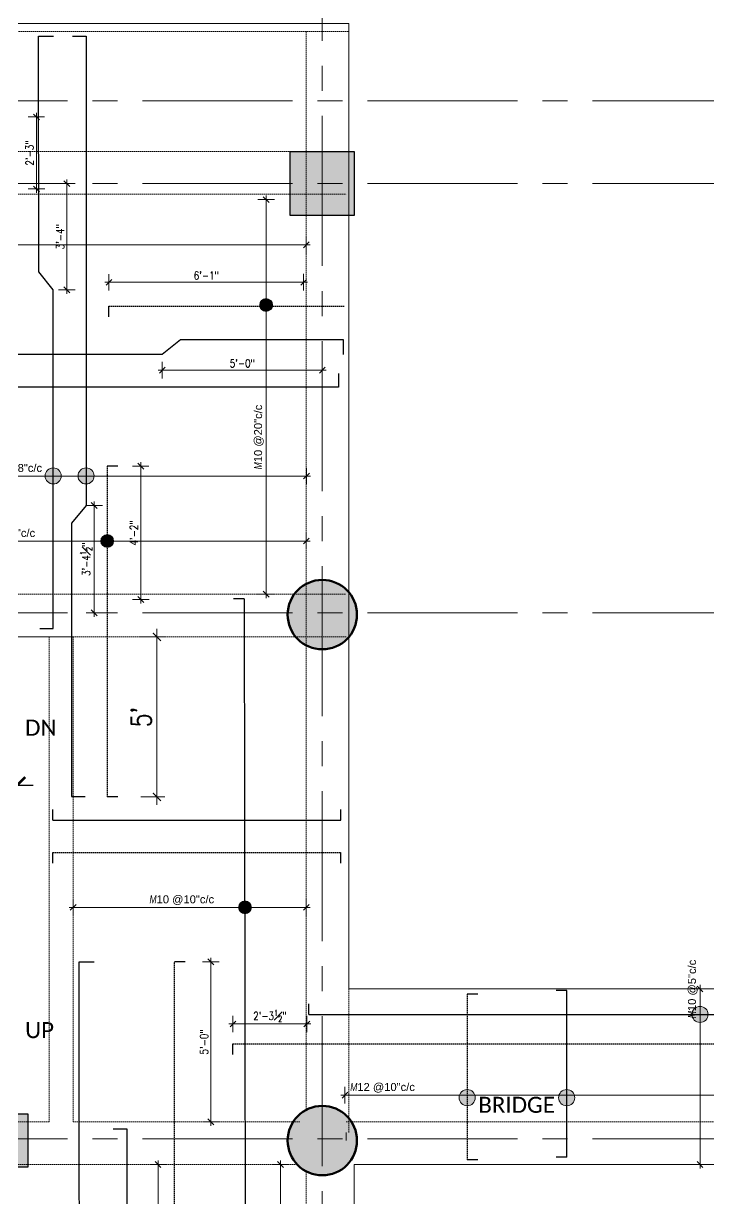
# Model space of a CAD drawing. Header units: inches. Extents: x 0 to 162649, y -36601 to -26324.
# Drawn here: x 158131.1 to 158387.9, y -27376.8 to -26936.3 of the extents above; entities that cross this region are included whole.
import ezdxf

# ---------------------------------------------------------------- set-up
doc = ezdxf.new("R2010")
doc.units = ezdxf.units.IN
doc.header["$MEASUREMENT"] = 0
doc.linetypes.add('CENTER2', pattern=[1.125, 0.75, -0.125, 0.125, -0.125])
doc.linetypes.add('DASHED', pattern=[0.75, 0.5, -0.25])
for name, color, linetype, lineweight in [('A-COLUMN', 3, 'Continuous', 50), ('dimention', 1, 'Continuous', 13), ('hatch', 252, 'Continuous', 0), ('OL_AR_Center line', 253, 'CENTER2', 13), ('OL_AR_Hatch', 253, 'Continuous', 0), ('OL_AR_SYMBOL', 1, 'Continuous', 5), ('OL_AR_Text', 140, 'Continuous', 5), ('Rein', 3, 'Continuous', 30)]:
    doc.layers.add(name, color=color, linetype=linetype, lineweight=lineweight)
doc.styles.add('1-16 Annotative Text', font='calibri.ttf', dxfattribs={"height": 0.0625})
doc.styles.add('Arial', font='arial.ttf', dxfattribs={"width": 0.8})
doc.styles.add('rmtext', font='romans.shx', dxfattribs={"width": 0.8})
doc.dimstyles.new('1-16 Annotative Dimension', dxfattribs={"dimtxt": 0.0625, "dimasz": 0.0625, "dimexe": 0.0625, "dimexo": 0.083333, "dimgap": 0.03125, "dimtad": 1, "dimdec": 0, "dimzin": 0, "dimdsep": 46, "dimlunit": 4, "dimtxsty": '1-16 Annotative Text', "dimblk": 'ARCHTICK', "dimcen": 0.0625, "dimdle": 0.0625, "dimadec": 0, "dimazin": 0, "dimtfac": 1, "dimtdec": 0, "dimtofl": 0, "dimtmove": 0, "dimatfit": 3, "dimfxl": 0.083333, "dimfxlon": 1, "dimtolj": 1, "dimtzin": 0, "dimarcsym": 1})
doc.dimstyles.new('Copy of DIM 48', dxfattribs={"dimscale": 48, "dimtxt": 0.0625, "dimasz": 0.046875, "dimexe": 0.0625, "dimexo": 0.015625, "dimgap": 0.015625, "dimtad": 3, "dimdec": 1, "dimzin": 3, "dimdsep": 46, "dimlunit": 4, "dimtxsty": 'rmtext', "dimblk": 'OBLIQUE', "dimcen": 0.09375, "dimdle": 0.03125, "dimclrd": 1, "dimclre": 1, "dimclrt": 2, "dimadec": 0, "dimazin": 0, "dimtfac": 0.75, "dimtdec": 1, "dimtix": 1, "dimtmove": 0, "dimatfit": 3, "dimfxl": 0.0625, "dimfxlon": 1, "dimfrac": 1, "dimtolj": 1, "dimtzin": 0, "dimlwd": -1, "dimlwe": 5, "dimarcsym": 0})
doc.dimstyles.new('D96-1', dxfattribs={"dimscale": 96, "dimtxt": 0.078125, "dimasz": 0.03125, "dimexe": 0.03125, "dimexo": 0.0625, "dimgap": 0.015625, "dimtad": 1, "dimdec": 1, "dimzin": 0, "dimdsep": 46, "dimlunit": 4, "dimtxsty": 'rmtext', "dimblk": 'ARCHTICK', "dimcen": 0, "dimdle": 0.03125, "dimclrd": 1, "dimclre": 1, "dimclrt": 2, "dimadec": 0, "dimazin": 0, "dimtfac": 0.75, "dimtdec": 1, "dimtix": 1, "dimtmove": 0, "dimatfit": 3, "dimfxl": 0.0625, "dimfxlon": 1, "dimfrac": 1, "dimtolj": 1, "dimtzin": 1, "dimlwd": -1, "dimlwe": -1, "dimarcsym": 0})
doc.dimstyles.new('Dim_OLA', dxfattribs={"dimscale": 1.5, "dimtxt": 7, "dimasz": 4, "dimexe": 2, "dimexo": 0.5, "dimgap": 0.3, "dimtad": 1, "dimdec": 0, "dimzin": 0, "dimdsep": 46, "dimlunit": 3, "dimtxsty": 'Arial', "dimblk": 'ARCHTICK', "dimcen": 0.05, "dimadec": 0, "dimazin": 0, "dimtfac": 1, "dimtdec": 0, "dimtix": 1, "dimtmove": 2, "dimatfit": 3, "dimldrblk": 'DOT', "dimfxl": 6, "dimfxlon": 1, "dimtolj": 1, "dimtzin": 0, "dimarcsym": 0})

# ---------------------------------------------------------------- blocks, each defined once
blk = doc.blocks.new('_ArchTick')
at = {"color": 0, "linetype": 'ByBlock', "const_width": 0.15}
blk.add_lwpolyline([(-0.5, -0.5), (0.5, 0.5)], dxfattribs=at)
blk = doc.blocks.new('*D1069')
at = {"layer": 'Defpoints', "color": 0, "transparency": 16777216}
for p in [(158128.71, -27221.85), (158116.71, -27232.31), (158128.71, -27232.31)]:
    blk.add_point(p, dxfattribs=at)
at = {"layer": 'OL_AR_Text', "color": 0, "lineweight": -2, "transparency": 16777216}
for p, q in [((158116.71, -27224.31), (158116.71, -27215.85)), ((158128.71, -27224.31), (158128.71, -27215.85)), ((158110.71, -27221.85), (158134.71, -27221.85))]:
    blk.add_line(p, q, dxfattribs=at)
at = {"layer": 'OL_AR_Text', "color": 0, "lineweight": -2, "transparency": 16777216, "xscale": 6, "yscale": 6, "zscale": 6, "rotation": 180}
blk.add_blockref('_ArchTick', (158116.71, -27221.85), dxfattribs=at)
at = {"layer": 'OL_AR_Text', "color": 0, "lineweight": -2, "transparency": 16777216, "xscale": 6, "yscale": 6, "zscale": 6}
blk.add_blockref('_ArchTick', (158128.71, -27221.85), dxfattribs=at)
at = {"layer": 'OL_AR_Text', "color": 0, "transparency": 16777216, "insert": (158122.71, -27215.85), "char_height": 6, "attachment_point": 5, "style": '1-16 Annotative Text'}
blk.add_mtext("\\A1;1'", dxfattribs=at)
blk = doc.blocks.new('_Oblique')
for p, q in [((-0.49, -0.49), (0.49, 0.49)), ((0, -1.37), (0, 1.38))]:
    blk.add_line(p, q)
blk = doc.blocks.new('*D992')
at = {"layer": 'Defpoints', "color": 0, "transparency": 16777216}
for p in [(157925.05, -27131.27), (158237.12, -27130.35), (158237.12, -27132.46)]:
    blk.add_point(p, dxfattribs=at)
at = {"layer": 'dimention', "color": 1, "lineweight": 5, "transparency": 16777216}
for p, q in [((157925.05, -27130.52), (157925.05, -27127.35)), ((158237.12, -27131.71), (158237.12, -27127.35))]:
    blk.add_line(p, q, dxfattribs=at)
at = {"layer": 'dimention', "color": 1, "transparency": 16777216}
blk.add_line((157923.55, -27130.35), (158238.62, -27130.35), dxfattribs=at)
at = {"layer": 'dimention', "color": 1, "transparency": 16777216, "xscale": 2.25, "yscale": 2.25, "zscale": 2.25, "rotation": 180}
blk.add_blockref('_Oblique', (157925.05, -27130.35), dxfattribs=at)
at = {"layer": 'dimention', "color": 1, "transparency": 16777216, "xscale": 2.25, "yscale": 2.25, "zscale": 2.25}
blk.add_blockref('_Oblique', (158237.12, -27130.35), dxfattribs=at)
at = {"layer": 'dimention', "color": 2, "transparency": 16777216, "insert": (158124.48, -27127.63), "char_height": 3, "attachment_point": 5, "style": 'rmtext'}
blk.add_mtext('\\A1;{\\Fgothici|c0;M\\fArial|b0|i0|c0|p34;\\W1;10 @8"c/c}', dxfattribs=at)
blk = doc.blocks.new('*D993')
at = {"layer": 'Defpoints', "color": 0, "transparency": 16777216}
for p in [(158384.76, -27298.28), (158387.76, -27298.28), (158383.21, -27364.12)]:
    blk.add_point(p, dxfattribs=at)
at = {"layer": 'dimention', "color": 1, "transparency": 16777216}
blk.add_line((158384.76, -27365.62), (158384.76, -27296.78), dxfattribs=at)
at = {"layer": 'dimention', "color": 1, "lineweight": 5, "transparency": 16777216}
for p, q in [((158387.01, -27298.28), (158381.76, -27298.28)), ((158383.96, -27364.12), (158387.76, -27364.12))]:
    blk.add_line(p, q, dxfattribs=at)
at = {"layer": 'dimention', "color": 1, "transparency": 16777216, "xscale": 2.25, "yscale": 2.25, "zscale": 2.25}
for p, rotation in [((158384.76, -27298.28), 90), ((158384.76, -27364.12), 270)]:
    blk.add_blockref('_Oblique', p, dxfattribs=dict(at, rotation=rotation))
at = {"layer": 'dimention', "color": 2, "transparency": 16777216, "insert": (158382.04, -27298.28), "char_height": 3, "attachment_point": 5, "rotation": 90, "style": 'rmtext'}
blk.add_mtext('\\A1;{\\Fgothici|c0;M\\fArial|b0|i0|c0|p34;\\W1;10 @5"c/c}', dxfattribs=at)
blk = doc.blocks.new('*D994')
at = {"layer": 'Defpoints', "color": 0, "transparency": 16777216}
for p in [(158237.12, -27019.35), (158237.12, -27019.35), (157923.55, -27020.27)]:
    blk.add_point(p, dxfattribs=at)
at = {"layer": 'dimention', "color": 1, "transparency": 16777216}
blk.add_line((157922.05, -27019.35), (158238.62, -27019.35), dxfattribs=at)
at = {"layer": 'dimention', "color": 1, "lineweight": 5, "transparency": 16777216}
for p, q in [((157923.55, -27019.52), (157923.55, -27016.35)), ((158237.12, -27019.35), (158237.12, -27016.35))]:
    blk.add_line(p, q, dxfattribs=at)
at = {"layer": 'dimention', "color": 1, "transparency": 16777216, "xscale": 2.25, "yscale": 2.25, "zscale": 2.25, "rotation": 180}
blk.add_blockref('_Oblique', (157923.55, -27019.35), dxfattribs=at)
at = {"layer": 'dimention', "color": 1, "transparency": 16777216, "xscale": 2.25, "yscale": 2.25, "zscale": 2.25}
blk.add_blockref('_Oblique', (158237.12, -27019.35), dxfattribs=at)
at = {"layer": 'dimention', "color": 2, "transparency": 16777216, "insert": (158030.12, -27016.63), "char_height": 3, "attachment_point": 5, "style": 'rmtext'}
blk.add_mtext('\\A1;{\\Fgothici|c0;M\\fArial|b0|i0|c0|p34;\\W1;10 @8"c/c}', dxfattribs=at)
blk = doc.blocks.new('*D1102')
at = {"layer": 'Defpoints', "color": 0, "transparency": 16777216}
for p in [(158162.46, -27166.31), (158181.12, -27166.31), (158162.46, -27226.31)]:
    blk.add_point(p, dxfattribs=at)
at = {"layer": 'dimention', "color": 1, "transparency": 16777216}
for p, q in [((158181.12, -27229.31), (158181.12, -27163.31)), ((158175.12, -27166.31), (158184.12, -27166.31)), ((158175.12, -27226.31), (158184.12, -27226.31))]:
    blk.add_line(p, q, dxfattribs=at)
at = {"layer": 'dimention', "color": 1, "transparency": 16777216, "xscale": 3, "yscale": 3, "zscale": 3}
for p, rotation in [((158181.12, -27166.31), 90), ((158181.12, -27226.31), 270)]:
    blk.add_blockref('_ArchTick', p, dxfattribs=dict(at, rotation=rotation))
at = {"layer": 'dimention', "color": 2, "transparency": 16777216, "insert": (158175.16, -27196.31), "char_height": 7.5, "attachment_point": 5, "rotation": 90, "style": 'rmtext'}
blk.add_mtext("\\A1;5'", dxfattribs=at)
blk = doc.blocks.new('*D997')
at = {"layer": 'Defpoints', "color": 0, "transparency": 16777216}
for p in [(158187.66, -27288.12), (158187.66, -27348.12), (158201.33, -27348.12)]:
    blk.add_point(p, dxfattribs=at)
at = {"layer": 'dimention', "color": 1, "lineweight": 5, "transparency": 16777216}
for p, q in [((158198.33, -27288.12), (158204.33, -27288.12)), ((158198.33, -27348.12), (158204.33, -27348.12))]:
    blk.add_line(p, q, dxfattribs=at)
at = {"layer": 'dimention', "color": 1, "transparency": 16777216}
blk.add_line((158201.33, -27286.62), (158201.33, -27349.62), dxfattribs=at)
at = {"layer": 'dimention', "color": 1, "transparency": 16777216, "xscale": 2.25, "yscale": 2.25, "zscale": 2.25}
for p, rotation in [((158201.33, -27288.12), 90), ((158201.33, -27348.12), 270)]:
    blk.add_blockref('_Oblique', p, dxfattribs=dict(at, rotation=rotation))
at = {"layer": 'dimention', "color": 2, "transparency": 16777216, "insert": (158198.8, -27318.12), "char_height": 3, "attachment_point": 5, "rotation": 90, "style": 'rmtext'}
blk.add_mtext('\\A1;5\'-0"', dxfattribs=at)
blk = doc.blocks.new('*D999')
at = {"layer": 'Defpoints', "color": 0, "transparency": 16777216}
for p in [(158251.62, -27338.96), (158478.62, -27338.05), (158478.62, -27338.05)]:
    blk.add_point(p, dxfattribs=at)
at = {"layer": 'dimention', "color": 1, "lineweight": 5, "transparency": 16777216}
for p, q in [((158251.62, -27338.21), (158251.62, -27335.05)), ((158478.62, -27338.05), (158478.62, -27335.05))]:
    blk.add_line(p, q, dxfattribs=at)
at = {"layer": 'dimention', "color": 1, "transparency": 16777216}
blk.add_line((158250.12, -27338.05), (158480.12, -27338.05), dxfattribs=at)
at = {"layer": 'dimention', "color": 1, "transparency": 16777216, "xscale": 2.25, "yscale": 2.25, "zscale": 2.25, "rotation": 180}
blk.add_blockref('_Oblique', (158251.62, -27338.05), dxfattribs=at)
at = {"layer": 'dimention', "color": 1, "transparency": 16777216, "xscale": 2.25, "yscale": 2.25, "zscale": 2.25}
blk.add_blockref('_Oblique', (158478.62, -27338.05), dxfattribs=at)
at = {"layer": 'dimention', "color": 2, "transparency": 16777216, "insert": (158265.71, -27335.33), "char_height": 3, "attachment_point": 5, "style": 'rmtext'}
blk.add_mtext('\\A1;{\\Fgothici|c0;M\\fArial|b0|i0|c0|p34;\\W1;12 @10"c/c}', dxfattribs=at)
blk = doc.blocks.new('*D1006')
at = {"layer": 'Defpoints', "color": 0, "transparency": 16777216}
for p in [(158149.71, -27263.14), (158237.12, -27267.69), (158237.12, -27273.62)]:
    blk.add_point(p, dxfattribs=at)
at = {"layer": 'dimention', "color": 1, "lineweight": 5, "transparency": 16777216}
for p, q in [((158149.71, -27264.69), (158149.71, -27270.69)), ((158237.12, -27270.69), (158237.12, -27264.69))]:
    blk.add_line(p, q, dxfattribs=at)
at = {"layer": 'dimention', "color": 1, "transparency": 16777216}
blk.add_line((158148.21, -27267.69), (158238.62, -27267.69), dxfattribs=at)
at = {"layer": 'dimention', "color": 1, "transparency": 16777216, "xscale": 2.25, "yscale": 2.25, "zscale": 2.25, "rotation": 180}
blk.add_blockref('_Oblique', (158149.71, -27267.69), dxfattribs=at)
at = {"layer": 'dimention', "color": 1, "transparency": 16777216, "xscale": 2.25, "yscale": 2.25, "zscale": 2.25}
blk.add_blockref('_Oblique', (158237.12, -27267.69), dxfattribs=at)
at = {"layer": 'dimention', "color": 2, "transparency": 16777216, "insert": (158190.43, -27264.97), "char_height": 3, "attachment_point": 5, "style": 'rmtext'}
blk.add_mtext('\\A1;{\\Fgothici|c0;M\\fArial|b0|i0|c0|p34;\\W1;10 @10"c/c}', dxfattribs=at)
blk = doc.blocks.new('*D1104')
at = {"layer": 'Defpoints', "color": 0, "transparency": 16777216}
for p in [(158237.31, -27311.4), (158209.62, -27318.84), (158237.31, -27318.84)]:
    blk.add_point(p, dxfattribs=at)
at = {"layer": 'dimention', "color": 1, "lineweight": 5, "transparency": 16777216}
for p, q in [((158209.62, -27314.4), (158209.62, -27308.4)), ((158237.31, -27314.4), (158237.31, -27308.4))]:
    blk.add_line(p, q, dxfattribs=at)
at = {"layer": 'dimention', "color": 1, "transparency": 16777216}
blk.add_line((158208.12, -27311.4), (158238.81, -27311.4), dxfattribs=at)
at = {"layer": 'dimention', "color": 1, "transparency": 16777216, "xscale": 2.25, "yscale": 2.25, "zscale": 2.25, "rotation": 180}
blk.add_blockref('_Oblique', (158209.62, -27311.4), dxfattribs=at)
at = {"layer": 'dimention', "color": 1, "transparency": 16777216, "xscale": 2.25, "yscale": 2.25, "zscale": 2.25}
blk.add_blockref('_Oblique', (158237.31, -27311.4), dxfattribs=at)
at = {"layer": 'dimention', "color": 2, "transparency": 16777216, "insert": (158223.47, -27308.4), "char_height": 3, "attachment_point": 5, "style": 'rmtext'}
blk.add_mtext('\\A1;2\'-3{\\H0.750000x;\\S1#2;}"', dxfattribs=at)
blk = doc.blocks.new('*D1032')
at = {"layer": 'Defpoints', "color": 0, "transparency": 16777216}
for p in [(158222.05, -27002.38), (158222.05, -27002.38), (158213.72, -27150.31)]:
    blk.add_point(p, dxfattribs=at)
at = {"layer": 'dimention', "color": 1, "transparency": 16777216}
blk.add_line((158222.05, -27151.81), (158222.05, -27000.88), dxfattribs=at)
at = {"layer": 'dimention', "color": 1, "lineweight": 5, "transparency": 16777216}
for p, q in [((158222.05, -27002.38), (158219.05, -27002.38)), ((158219.05, -27150.31), (158225.05, -27150.31))]:
    blk.add_line(p, q, dxfattribs=at)
at = {"layer": 'dimention', "color": 1, "transparency": 16777216, "xscale": 2.25, "yscale": 2.25, "zscale": 2.25}
for p, rotation in [((158222.05, -27002.38), 90), ((158222.05, -27150.31), 270)]:
    blk.add_blockref('_Oblique', p, dxfattribs=dict(at, rotation=rotation))
at = {"layer": 'dimention', "color": 2, "transparency": 16777216, "insert": (158219.33, -27091.35), "char_height": 3, "attachment_point": 5, "rotation": 90, "style": 'rmtext'}
blk.add_mtext('\\A1;{\\Fgothici|c0;M\\fArial|b0|i0|c0|p34;\\W1;10 @20"c/c}', dxfattribs=at)
blk = doc.blocks.new('*D1115')
at = {"layer": 'Defpoints', "color": 0, "transparency": 16777216}
for p in [(158236.12, -27033.35), (158163.12, -27042.35), (158236.12, -27042.35)]:
    blk.add_point(p, dxfattribs=at)
at = {"layer": 'dimention', "color": 1, "lineweight": 5, "transparency": 16777216}
for p, q in [((158163.12, -27036.35), (158163.12, -27030.35)), ((158236.12, -27036.35), (158236.12, -27030.35))]:
    blk.add_line(p, q, dxfattribs=at)
at = {"layer": 'dimention', "color": 1, "transparency": 16777216}
blk.add_line((158161.62, -27033.35), (158237.62, -27033.35), dxfattribs=at)
at = {"layer": 'dimention', "color": 1, "transparency": 16777216, "xscale": 2.25, "yscale": 2.25, "zscale": 2.25, "rotation": 180}
blk.add_blockref('_Oblique', (158163.12, -27033.35), dxfattribs=at)
at = {"layer": 'dimention', "color": 1, "transparency": 16777216, "xscale": 2.25, "yscale": 2.25, "zscale": 2.25}
blk.add_blockref('_Oblique', (158236.12, -27033.35), dxfattribs=at)
at = {"layer": 'dimention', "color": 2, "transparency": 16777216, "insert": (158199.62, -27030.82), "char_height": 3, "attachment_point": 5, "style": 'rmtext'}
blk.add_mtext('\\A1;6\'-1"', dxfattribs=at)
blk = doc.blocks.new('*D1044')
at = {"layer": 'Defpoints', "color": 0, "transparency": 16777216}
for p in [(158007.12, -27104.84), (158237.21, -27105.98), (158237.21, -27105.98)]:
    blk.add_point(p, dxfattribs=at)
at = {"layer": 'dimention', "color": 1, "lineweight": 5, "transparency": 16777216}
for p, q in [((158237.21, -27105.98), (158237.21, -27102.98)), ((158007.12, -27105.59), (158007.12, -27108.98))]:
    blk.add_line(p, q, dxfattribs=at)
at = {"layer": 'dimention', "color": 1, "transparency": 16777216}
blk.add_line((158005.62, -27105.98), (158238.71, -27105.98), dxfattribs=at)
at = {"layer": 'dimention', "color": 1, "transparency": 16777216, "xscale": 2.25, "yscale": 2.25, "zscale": 2.25, "rotation": 180}
blk.add_blockref('_Oblique', (158007.12, -27105.98), dxfattribs=at)
at = {"layer": 'dimention', "color": 1, "transparency": 16777216, "xscale": 2.25, "yscale": 2.25, "zscale": 2.25}
blk.add_blockref('_Oblique', (158237.21, -27105.98), dxfattribs=at)
at = {"layer": 'dimention', "color": 2, "transparency": 16777216, "insert": (158127.16, -27103.26), "char_height": 3, "attachment_point": 5, "style": 'rmtext'}
blk.add_mtext('\\A1;{\\Fgothici|c0;\\W0.75;M\\A1;\\fArial|b0|i0|c0|p34;\\W1;10 @8"c/c}', dxfattribs=at)
blk = doc.blocks.new('*D1056')
at = {"layer": 'Defpoints', "color": 0, "transparency": 16777216}
for p in [(158181.52, -27364.12), (158181.56, -27364.12), (158181.52, -27447.4)]:
    blk.add_point(p, dxfattribs=at)
at = {"layer": 'dimention', "color": 1, "transparency": 16777216}
blk.add_line((158181.52, -27448.9), (158181.52, -27362.62), dxfattribs=at)
at = {"layer": 'dimention', "color": 1, "lineweight": 5, "transparency": 16777216}
for p, q in [((158181.52, -27364.12), (158178.52, -27364.12)), ((158181.52, -27447.4), (158178.52, -27447.4))]:
    blk.add_line(p, q, dxfattribs=at)
at = {"layer": 'dimention', "color": 1, "transparency": 16777216, "xscale": 2.25, "yscale": 2.25, "zscale": 2.25}
for p, rotation in [((158181.52, -27364.12), 90), ((158181.52, -27447.4), 270)]:
    blk.add_blockref('_Oblique', p, dxfattribs=dict(at, rotation=rotation))
at = {"layer": 'dimention', "color": 2, "transparency": 16777216, "insert": (158178.8, -27423.44), "char_height": 3, "attachment_point": 5, "rotation": 90, "style": 'rmtext'}
blk.add_mtext('\\A1;{\\Fgothici|c0;M\\fArial|b0|i0|c0|p34;\\W1;10 @10"c/c}', dxfattribs=at)
blk = doc.blocks.new('*D1057')
at = {"layer": 'Defpoints', "color": 0, "transparency": 16777216}
for p in [(158227.42, -27364.12), (158227.45, -27364.12), (158227.42, -27447.4)]:
    blk.add_point(p, dxfattribs=at)
at = {"layer": 'dimention', "color": 1, "transparency": 16777216}
blk.add_line((158227.42, -27448.9), (158227.42, -27362.62), dxfattribs=at)
at = {"layer": 'dimention', "color": 1, "lineweight": 5, "transparency": 16777216}
for p, q in [((158227.42, -27364.12), (158224.42, -27364.12)), ((158227.42, -27447.4), (158224.42, -27447.4))]:
    blk.add_line(p, q, dxfattribs=at)
at = {"layer": 'dimention', "color": 1, "transparency": 16777216, "xscale": 2.25, "yscale": 2.25, "zscale": 2.25}
for p, rotation in [((158227.42, -27364.12), 90), ((158227.42, -27447.4), 270)]:
    blk.add_blockref('_Oblique', p, dxfattribs=dict(at, rotation=rotation))
at = {"layer": 'dimention', "color": 2, "transparency": 16777216, "insert": (158224.7, -27423.44), "char_height": 3, "attachment_point": 5, "rotation": 90, "style": 'rmtext'}
blk.add_mtext('\\A1;{\\Fgothici|c0;M\\fArial|b0|i0|c0|p34;\\W1;10 @10"c/c}', dxfattribs=at)
blk = doc.blocks.new('*D1186')
at = {"layer": 'Defpoints', "color": 0, "transparency": 16777216}
for p in [(158142.23, -26996.37), (158147.32, -26996.37), (158142.23, -27036.22)]:
    blk.add_point(p, dxfattribs=at)
at = {"layer": 'dimention', "color": 1, "lineweight": 5, "transparency": 16777216}
for p, q in [((158144.32, -26996.37), (158150.32, -26996.37)), ((158144.32, -27036.22), (158150.32, -27036.22))]:
    blk.add_line(p, q, dxfattribs=at)
at = {"layer": 'dimention', "color": 1, "transparency": 16777216}
blk.add_line((158147.32, -27037.72), (158147.32, -26994.87), dxfattribs=at)
at = {"layer": 'dimention', "color": 1, "transparency": 16777216, "xscale": 2.25, "yscale": 2.25, "zscale": 2.25}
for p, rotation in [((158147.32, -26996.37), 90), ((158147.32, -27036.22), 270)]:
    blk.add_blockref('_Oblique', p, dxfattribs=dict(at, rotation=rotation))
at = {"layer": 'dimention', "color": 2, "transparency": 16777216, "insert": (158144.79, -27016.29), "char_height": 3, "attachment_point": 5, "rotation": 90, "style": 'rmtext'}
blk.add_mtext('\\A1;3\'-4"', dxfattribs=at)
blk = doc.blocks.new('*D1187')
at = {"layer": 'Defpoints', "color": 0, "transparency": 16777216}
for p in [(158183.12, -27060.24), (158243.12, -27063.27), (158243.12, -27066.28)]:
    blk.add_point(p, dxfattribs=at)
at = {"layer": 'dimention', "color": 1, "lineweight": 5, "transparency": 16777216}
for p, q in [((158183.12, -27063.28), (158183.12, -27069.28)), ((158243.12, -27064.02), (158243.12, -27069.28))]:
    blk.add_line(p, q, dxfattribs=at)
at = {"layer": 'dimention', "color": 1, "transparency": 16777216}
blk.add_line((158181.62, -27066.28), (158244.62, -27066.28), dxfattribs=at)
at = {"layer": 'dimention', "color": 1, "transparency": 16777216, "xscale": 2.25, "yscale": 2.25, "zscale": 2.25, "rotation": 180}
blk.add_blockref('_Oblique', (158183.12, -27066.28), dxfattribs=at)
at = {"layer": 'dimention', "color": 1, "transparency": 16777216, "xscale": 2.25, "yscale": 2.25, "zscale": 2.25}
blk.add_blockref('_Oblique', (158243.12, -27066.28), dxfattribs=at)
at = {"layer": 'dimention', "color": 2, "transparency": 16777216, "insert": (158213.12, -27063.74), "char_height": 3, "attachment_point": 5, "style": 'rmtext'}
blk.add_mtext('\\A1;5\'-0"', dxfattribs=at)
blk = doc.blocks.new('*D1190')
at = {"layer": 'Defpoints', "color": 0, "transparency": 16777216}
for p in [(158166.46, -27102.31), (158166.46, -27152.31), (158175.03, -27152.31)]:
    blk.add_point(p, dxfattribs=at)
at = {"layer": 'dimention', "color": 1, "lineweight": 5, "transparency": 16777216}
for p, q in [((158172.03, -27102.31), (158178.03, -27102.31)), ((158172.03, -27152.31), (158178.03, -27152.31))]:
    blk.add_line(p, q, dxfattribs=at)
at = {"layer": 'dimention', "color": 1, "transparency": 16777216}
blk.add_line((158175.03, -27100.81), (158175.03, -27153.81), dxfattribs=at)
at = {"layer": 'dimention', "color": 1, "transparency": 16777216, "xscale": 2.25, "yscale": 2.25, "zscale": 2.25}
for p, rotation in [((158175.03, -27102.31), 90), ((158175.03, -27152.31), 270)]:
    blk.add_blockref('_Oblique', p, dxfattribs=dict(at, rotation=rotation))
at = {"layer": 'dimention', "color": 2, "transparency": 16777216, "insert": (158172.49, -27127.31), "char_height": 3, "attachment_point": 5, "rotation": 90, "style": 'rmtext'}
blk.add_mtext('\\A1;4\'-2"', dxfattribs=at)
blk = doc.blocks.new('*D1191')
at = {"layer": 'Defpoints', "color": 0, "transparency": 16777216}
for p in [(158154.53, -27117.06), (158154.53, -27157.31), (158157.6, -27157.31)]:
    blk.add_point(p, dxfattribs=at)
at = {"layer": 'dimention', "color": 1, "transparency": 16777216}
blk.add_line((158157.6, -27115.56), (158157.6, -27158.81), dxfattribs=at)
at = {"layer": 'dimention', "color": 1, "lineweight": 5, "transparency": 16777216}
for p, q in [((158155.28, -27117.06), (158160.6, -27117.06)), ((158155.28, -27157.31), (158160.6, -27157.31))]:
    blk.add_line(p, q, dxfattribs=at)
at = {"layer": 'dimention', "color": 1, "transparency": 16777216, "xscale": 2.25, "yscale": 2.25, "zscale": 2.25}
for p, rotation in [((158157.6, -27117.06), 90), ((158157.6, -27157.31), 270)]:
    blk.add_blockref('_Oblique', p, dxfattribs=dict(at, rotation=rotation))
at = {"layer": 'dimention', "color": 2, "transparency": 16777216, "insert": (158154.6, -27137.18), "char_height": 3, "attachment_point": 5, "rotation": 90, "style": 'rmtext'}
blk.add_mtext('\\A1;3\'-4{\\H0.750000x;\\S1#2;}"', dxfattribs=at)
blk = doc.blocks.new('*D1066')
at = {"layer": 'Defpoints', "color": 0, "transparency": 16777216}
for p in [(158471.05, -26915.86), (158253.12, -26936.31), (158471.05, -26986.37)]:
    blk.add_point(p, dxfattribs=at)
at = {"layer": 'dimention', "color": 1, "lineweight": 5, "transparency": 16777216}
for p, q in [((158253.12, -26918.86), (158253.12, -26912.86)), ((158471.05, -26918.86), (158471.05, -26912.86))]:
    blk.add_line(p, q, dxfattribs=at)
at = {"layer": 'dimention', "color": 1, "transparency": 16777216}
blk.add_line((158251.62, -26915.86), (158472.55, -26915.86), dxfattribs=at)
at = {"layer": 'dimention', "color": 1, "transparency": 16777216, "xscale": 2.25, "yscale": 2.25, "zscale": 2.25, "rotation": 180}
blk.add_blockref('_Oblique', (158253.12, -26915.86), dxfattribs=at)
at = {"layer": 'dimention', "color": 1, "transparency": 16777216, "xscale": 2.25, "yscale": 2.25, "zscale": 2.25}
blk.add_blockref('_Oblique', (158471.05, -26915.86), dxfattribs=at)
at = {"layer": 'dimention', "color": 2, "transparency": 16777216, "insert": (158362.09, -26913.32), "char_height": 3, "attachment_point": 5, "style": 'rmtext'}
blk.add_mtext('\\A1;18\'-2"', dxfattribs=at)
blk = doc.blocks.new('*D1067')
at = {"layer": 'Defpoints', "color": 0, "transparency": 16777216}
for p in [(158135.91, -26971.37), (158730.07, -26971.37), (158231.12, -26998.37)]:
    blk.add_point(p, dxfattribs=at)
at = {"layer": 'dimention', "color": 1, "transparency": 16777216}
blk.add_line((158135.91, -26999.87), (158135.91, -26969.87), dxfattribs=at)
at = {"layer": 'dimention', "color": 1, "lineweight": 5, "transparency": 16777216}
for p, q in [((158138.91, -26971.37), (158132.91, -26971.37)), ((158138.91, -26998.37), (158132.91, -26998.37))]:
    blk.add_line(p, q, dxfattribs=at)
at = {"layer": 'dimention', "color": 1, "transparency": 16777216, "xscale": 2.25, "yscale": 2.25, "zscale": 2.25}
for p, rotation in [((158135.91, -26971.37), 90), ((158135.91, -26998.37), 270)]:
    blk.add_blockref('_Oblique', p, dxfattribs=dict(at, rotation=rotation))
at = {"layer": 'dimention', "color": 2, "transparency": 16777216, "insert": (158133.37, -26984.87), "char_height": 3, "attachment_point": 5, "rotation": 90, "style": 'rmtext'}
blk.add_mtext('\\A1;2\'-3"', dxfattribs=at)
blk = doc.blocks.new('*D1437')
at = {"layer": 'Defpoints', "color": 0, "transparency": 16777216}
for p in [(158243.12, -26754.06), (158003.12, -27369.17), (158243.12, -27371.17)]:
    blk.add_point(p, dxfattribs=at)
at = {"layer": 'OL_AR_Text', "color": 0, "lineweight": -2, "transparency": 16777216}
for p, q in [((158003.12, -26763.06), (158003.12, -26751.06)), ((158003.12, -26754.06), (158243.12, -26754.06)), ((158243.12, -26763.06), (158243.12, -26751.06))]:
    blk.add_line(p, q, dxfattribs=at)
at = {"layer": 'OL_AR_Text', "color": 0, "lineweight": -2, "transparency": 16777216, "xscale": 6, "yscale": 6, "zscale": 6, "rotation": 180}
blk.add_blockref('_ArchTick', (158003.12, -26754.06), dxfattribs=at)
at = {"layer": 'OL_AR_Text', "color": 0, "lineweight": -2, "transparency": 16777216, "xscale": 6, "yscale": 6, "zscale": 6}
blk.add_blockref('_ArchTick', (158243.12, -26754.06), dxfattribs=at)
at = {"layer": 'OL_AR_Text', "color": 0, "transparency": 16777216, "insert": (158123.12, -26748.25), "char_height": 10.5, "attachment_point": 5, "style": 'Arial'}
blk.add_mtext('\\A1;19\'-8"', dxfattribs=at)
blk = doc.blocks.new('_Dot')
at = {"color": 0, "linetype": 'ByBlock', "lineweight": -2}
blk.add_line((-0.5, 0), (-1, 0), dxfattribs=at)
at = {"color": 0, "linetype": 'ByBlock', "const_width": 0.5}
blk.add_lwpolyline([(-0.25, 0, 1), (0.25, 0, 1)], format="xyb", close=True, dxfattribs=at)
blk = doc.blocks.new('*D1443')
at = {"layer": 'Defpoints', "color": 0, "transparency": 16777216}
for p in [(157895.91, -26806.65), (158490.07, -26806.65), (157916.15, -26968.65)]:
    blk.add_point(p, dxfattribs=at)
at = {"layer": 'OL_AR_Text', "color": 0, "lineweight": -2, "transparency": 16777216}
for p, q in [((157904.91, -26806.65), (157892.91, -26806.65)), ((157895.91, -26968.65), (157895.91, -26806.65)), ((157904.91, -26968.65), (157892.91, -26968.65))]:
    blk.add_line(p, q, dxfattribs=at)
at = {"layer": 'OL_AR_Text', "color": 0, "lineweight": -2, "transparency": 16777216, "xscale": 6, "yscale": 6, "zscale": 6}
for p, rotation in [((157895.91, -26806.65), 90), ((157895.91, -26968.65), 270)]:
    blk.add_blockref('_ArchTick', p, dxfattribs=dict(at, rotation=rotation))
at = {"layer": 'OL_AR_Text', "color": 0, "transparency": 16777216, "insert": (157890.09, -26887.65), "char_height": 10.5, "attachment_point": 5, "rotation": 90, "style": 'Arial'}
blk.add_mtext('\\A1;13\'-10"', dxfattribs=at)
blk = doc.blocks.new('*D1433')
at = {"layer": 'Defpoints', "color": 0, "transparency": 16777216}
for p in [(158501.07, -26754.06), (158501.07, -26784.99), (158243.12, -27371.17)]:
    blk.add_point(p, dxfattribs=at)
at = {"layer": 'OL_AR_Text', "color": 0, "lineweight": -2, "transparency": 16777216}
for p, q in [((158243.12, -26763.06), (158243.12, -26751.06)), ((158243.12, -26754.06), (158501.07, -26754.06)), ((158501.07, -26763.06), (158501.07, -26751.06))]:
    blk.add_line(p, q, dxfattribs=at)
at = {"layer": 'OL_AR_Text', "color": 0, "lineweight": -2, "transparency": 16777216, "xscale": 6, "yscale": 6, "zscale": 6, "rotation": 180}
blk.add_blockref('_ArchTick', (158243.12, -26754.06), dxfattribs=at)
at = {"layer": 'OL_AR_Text', "color": 0, "lineweight": -2, "transparency": 16777216, "xscale": 6, "yscale": 6, "zscale": 6}
blk.add_blockref('_ArchTick', (158501.07, -26754.06), dxfattribs=at)
at = {"layer": 'OL_AR_Text', "color": 0, "transparency": 16777216, "insert": (158372.1, -26748.25), "char_height": 10.5, "attachment_point": 5, "style": 'Arial'}
blk.add_mtext('\\A1;21\'-9"', dxfattribs=at)

msp = doc.modelspace()

# ---------------------------------------------------------------- hatches: boundary and pattern name
at = {"layer": 'dimention'}
h = msp.add_hatch(color=256, dxfattribs=at)
h.dxf.hatch_style = 1
h.paths.add_polyline_path([(158222.05, -27039.44, 0.414214), (158219.64, -27041.85, 0.414214), (158222.05, -27044.27)])
h.paths.add_polyline_path([(158224.46, -27041.85, 0.414214), (158222.05, -27039.44), (158222.05, -27044.27, 0.414214)])
h = msp.add_hatch(color=256, dxfattribs=at)
h.dxf.hatch_style = 1
h.paths.add_polyline_path([(158142.2, -27102.93, 0.414214), (158139.18, -27105.95, 0.414214), (158142.2, -27108.97)])
h.paths.add_polyline_path([(158145.22, -27105.95, 0.414214), (158142.2, -27102.93), (158142.2, -27108.97, 0.414214)])
h = msp.add_hatch(color=256, dxfattribs=at)
h.dxf.hatch_style = 1
h.paths.add_polyline_path([(158154.53, -27102.93, 0.414214), (158151.51, -27105.95, 0.414214), (158154.53, -27108.97)])
h.paths.add_polyline_path([(158157.54, -27105.95, 0.414214), (158154.53, -27102.93), (158154.53, -27108.97, 0.414214)])
h = msp.add_hatch(color=256, dxfattribs=at)
h.dxf.hatch_style = 1
h.paths.add_polyline_path([(158162.46, -27127.94, 0.414214), (158160.04, -27130.35, 0.414214), (158162.46, -27132.77)])
h.paths.add_polyline_path([(158164.87, -27130.35, 0.414214), (158162.46, -27127.94), (158162.46, -27132.77, 0.414214)])
h = msp.add_hatch(color=256, dxfattribs=at)
h.dxf.hatch_style = 1
h.paths.add_polyline_path([(158214.13, -27265.28, 0.414214), (158211.72, -27267.69, 0.414214), (158214.13, -27270.11)])
h.paths.add_polyline_path([(158216.55, -27267.69, 0.414214), (158214.13, -27265.28), (158214.13, -27270.11, 0.414214)])
h = msp.add_hatch(color=256, dxfattribs=at)
h.dxf.hatch_style = 1
h.paths.add_polyline_path([(158384.76, -27304.81, 0.414214), (158381.74, -27307.82, 0.414214), (158384.76, -27310.84)])
h.paths.add_polyline_path([(158387.77, -27307.82, 0.414214), (158384.76, -27304.81), (158384.76, -27310.84, 0.414214)])
h = msp.add_hatch(color=256, dxfattribs=at)
h.dxf.hatch_style = 1
h.paths.add_polyline_path([(158297.46, -27336.02, 0.414214), (158294.44, -27339.03, 0.414214), (158297.46, -27342.05)])
h.paths.add_polyline_path([(158300.47, -27339.03, 0.414214), (158297.46, -27336.02), (158297.46, -27342.05, 0.414214)])
h = msp.add_hatch(color=256, dxfattribs=at)
h.dxf.hatch_style = 1
h.paths.add_polyline_path([(158297.46, -27336.02, 0.414214), (158294.44, -27339.03, 0.414214), (158297.46, -27342.05)])
h.paths.add_polyline_path([(158300.47, -27339.03, 0.414214), (158297.46, -27336.02), (158297.46, -27342.05, 0.414214)])
h = msp.add_hatch(color=256, dxfattribs=at)
h.dxf.hatch_style = 1
h.paths.add_polyline_path([(158334.76, -27336.02, 0.414214), (158331.74, -27339.03, 0.414214), (158334.76, -27342.05)])
h.paths.add_polyline_path([(158337.77, -27339.03, 0.414214), (158334.76, -27336.02), (158334.76, -27342.05, 0.414214)])
h = msp.add_hatch(color=256, dxfattribs=at)
h.dxf.hatch_style = 1
h.paths.add_polyline_path([(158334.76, -27336.02, 0.414214), (158331.74, -27339.03, 0.414214), (158334.76, -27342.05)])
h.paths.add_polyline_path([(158337.77, -27339.03, 0.414214), (158334.76, -27336.02), (158334.76, -27342.05, 0.414214)])
at = {"layer": 'hatch'}
h = msp.add_hatch(color=256, dxfattribs=at)
h.dxf.hatch_style = 1
h.paths.add_polyline_path([(158255.12, -26984.37), (158255.12, -27008.37), (158231.12, -27008.37), (158231.12, -26984.37)])
h = msp.add_hatch(color=256, dxfattribs=at)
h.dxf.hatch_style = 1
edge = h.paths.add_edge_path()
edge.add_arc((158243.12, -27157.94), 13, 0, 360)
h = msp.add_hatch(color=256, dxfattribs=at)
h.dxf.hatch_style = 1
h.paths.add_polyline_path([(158252.12, -27157.31, 1), (158234.12, -27157.31, 1)])
h = msp.add_hatch(color=256, dxfattribs=at)
h.dxf.hatch_style = 1
h.paths.add_polyline_path([(158252.12, -27157.31, 1), (158234.12, -27157.31, 1)])
h = msp.add_hatch(color=256, dxfattribs=at)
h.dxf.hatch_style = 1
h.paths.add_polyline_path([(158132.71, -27345.03), (158132.71, -27365.03), (158112.71, -27365.03), (158112.71, -27345.03)])
h = msp.add_hatch(color=256, dxfattribs=at)
h.dxf.hatch_style = 1
edge = h.paths.add_edge_path()
edge.add_arc((158243.12, -27355.12), 13, 0, 360)
h = msp.add_hatch(color=256, dxfattribs=at)
h.dxf.hatch_style = 1
edge = h.paths.add_edge_path()
edge.add_line((158243.12, -27364.12), (158243.12, -27354.4))
edge.add_line((158243.12, -27354.4), (158252.09, -27354.4))
edge.add_arc((158243.12, -27355.12), 9, 4.5922, 270)
h = msp.add_hatch(color=256, dxfattribs=at)
h.dxf.hatch_style = 1
h.paths.add_polyline_path([(158252.12, -27355.12, 1), (158234.12, -27355.12, 1)])
h = msp.add_hatch(color=256, dxfattribs=at)
h.dxf.hatch_style = 1
h.paths.add_polyline_path([(158252.12, -27355.12, 0.02004), (158252.09, -27354.4), (158243.12, -27354.4), (158243.12, -27364.12, 0.414214)])

# ---------------------------------------------------------------- linework, layer by layer
for points in [[(158255.12, -26984.37), (158255.12, -27008.37), (158231.12, -27008.37), (158231.12, -26984.37), (158255.12, -26984.37)], [(158132.71, -27345.03), (158132.71, -27365.03), (158112.71, -27365.03), (158112.71, -27345.03), (158132.71, -27345.03)]]:
    msp.add_lwpolyline(points)
at = {"layer": 'A-COLUMN'}
for centre in [(158243.12, -27157.94), (158243.12, -27355.12)]:
    msp.add_circle(centre, 13, dxfattribs=at)
at = {"layer": 'dimention'}
msp.add_line((158149.71, -27166.31), (158015.12, -27166.31), dxfattribs=at)
for centre, radius in [((158222.05, -27041.85), 2.41), ((158142.2, -27105.95), 3.02), ((158154.53, -27105.95), 3.02), ((158162.46, -27130.35), 2.41), ((158214.13, -27267.69), 2.41), ((158384.76, -27307.82), 3.02), ((158297.46, -27339.03), 3.02), ((158297.46, -27339.03), 3.02), ((158334.76, -27339.03), 3.02), ((158334.76, -27339.03), 3.02)]:
    msp.add_circle(centre, radius, dxfattribs=at)
at = {"layer": 'OL_AR_Center line', "ltscale": 75}
for p, q in [((158243.12, -26717.87), (158243.12, -27736.87)), ((157838.17, -26965.37), (158954.83, -26965.37)), ((157838.17, -26996.37), (158954.83, -26996.37)), ((157838.17, -27157.31), (158954.83, -27157.31)), ((157838.17, -27354.4), (158954.83, -27354.4)), ((157838.17, -27354.4), (158954.98, -27354.4))]:
    msp.add_line(p, q, dxfattribs=at)
at = {"layer": 'OL_AR_Hatch'}
for points in [[(157993.12, -27441.31), (157993.12, -27169.94), (157916.05, -27169.94), (157917.05, -26936.37), (158253.12, -26936.37), (158253.12, -27298.28), (158479.05, -27298.28), (158479.05, -27010.37)], [(158252.12, -27352.12), (158252.12, -27355.12)], [(158473.66, -27364.12), (158255.12, -27364.12), (158255.12, -27652.3), (157914.94, -27659.59), (157915.31, -27441.31), (157915.31, -27441.31), (157915.31, -27441.31), (157915.31, -27441.31)]]:
    msp.add_lwpolyline(points, dxfattribs=at)
at = {"layer": 'OL_AR_SYMBOL', "linetype": 'DASHED'}
for p, q in [((158003.12, -27150.31), (158252.12, -27150.31)), ((158149.71, -27166.31), (158252.12, -27166.31)), ((158253.12, -27298.28), (158253.12, -27352.12))]:
    msp.add_line(p, q, dxfattribs=at)
for points in [[(158473.66, -27364.12), (158255.12, -27364.12), (158255.12, -27652.3), (157914.94, -27659.59), (157914.94, -27441.31), (157993.12, -27441.31), (157993.12, -27169.94), (157916.05, -27169.94), (157917.05, -26936.37), (158253.12, -26936.37), (158253.12, -27298.28), (158479.05, -27298.28), (158479.05, -27010.37), (158471.05, -27010.37), (158471.05, -26986.37), (158877.83, -26986.37), (158877.83, -27167.31), (158651.72, -27167.36), (158651.76, -27340.12)], [(157917.05, -26987.37), (157917.05, -26939.37), (158253.12, -26939.37)], [(158237.12, -26939.37), (158237.12, -27343.59)], [(157925.05, -26984.37), (158233.12, -26984.37)], [(157925.05, -27000.37), (158252.12, -27000.37)], [(158140.71, -27348.12), (158140.71, -27166.31)], [(158149.71, -27348.12), (158149.71, -27166.31)], [(158140.71, -27348.12), (158015.12, -27348.12)], [(158234.64, -27348.12), (158149.71, -27348.12)], [(158472.23, -27348.12), (158252.12, -27348.12)], [(158233.74, -27364.12), (157994.12, -27364.12)], [(158237.12, -27366.66), (158237.12, -27447.4)]]:
    msp.add_lwpolyline(points, dxfattribs=at)
at = {"layer": 'Rein', "linetype": 'DASHED'}
for p, q in [((158163.12, -27042.35), (158251.62, -27042.35)), ((158162.46, -27102.31), (158162.46, -27226.31)), ((158142, -27247.12), (158250.12, -27247.12)), ((158187.66, -27492.85), (158187.66, -27288.12)), ((158297.46, -27300.28), (158297.46, -27362.28)), ((158209.62, -27318.84), (158536.38, -27318.84))]:
    msp.add_line(p, q, dxfattribs=at)
at = {"layer": 'Rein'}
for p, q in [((158163.12, -27046.35), (158163.12, -27042.35)), ((158166.46, -27102.31), (158162.46, -27102.31)), ((158213.86, -27151.96), (158209.86, -27151.96)), ((158213.86, -27151.96), (158214.35, -27454.92)), ((158166.46, -27226.31), (158162.46, -27226.31)), ((158142, -27234.98), (158142, -27230.98)), ((158250.12, -27234.98), (158250.12, -27230.98)), ((158142, -27234.98), (158250.12, -27234.98)), ((158142, -27251.12), (158142, -27247.12)), ((158250.12, -27251.12), (158250.12, -27247.12)), ((158191.66, -27288.12), (158187.66, -27288.12)), ((158301.46, -27300.28), (158297.46, -27300.28)), ((158334.76, -27298.81), (158330.76, -27298.81)), ((158334.76, -27361.32), (158334.76, -27298.82)), ((158238.12, -27307.82), (158238.12, -27303.82)), ((158238.12, -27307.82), (158492.12, -27307.82)), ((158209.62, -27322.84), (158209.62, -27318.84)), ((158301.46, -27362.28), (158297.46, -27362.28)), ((158334.76, -27361.32), (158330.76, -27361.32))]:
    msp.add_line(p, q, dxfattribs=at)
for points in [[(158137.2, -27163.18), (158142.18, -27163.18), (158142.23, -27036.22), (158136.75, -27029.39), (158136.69, -26941.07), (158142.28, -26941.07)], [(158149.41, -26941.07), (158154.53, -26941.07), (158154.53, -27117.06), (158149.1, -27123.6), (158149.1, -27226.12), (158154.22, -27226.12)], [(157918.86, -27055.32), (157918.86, -27060.3), (158183.12, -27060.24), (158189.95, -27054.75), (158250.91, -27054.81), (158250.91, -27060.4)], [(158249.22, -27067.53), (158249.22, -27072.65), (158063.12, -27072.65), (158056.58, -27067.23), (157918.86, -27067.23), (157918.86, -27072.34)], [(158152.44, -27654.1), (158157.43, -27654.1), (158157.48, -27473.92), (158152, -27467.09), (158151.94, -27288.12), (158157.53, -27288.12)], [(158164.66, -27350.71), (158169.78, -27350.71), (158169.78, -27543.12), (158164.35, -27549.66), (158164.35, -27653.61), (158169.47, -27653.61)]]:
    msp.add_lwpolyline(points, dxfattribs=at)

# ---------------------------------------------------------------- texts
at = {"layer": 'OL_AR_Text', "char_height": 6, "attachment_point": 1, "style": '1-16 Annotative Text'}
for s, insert, width in [('\\A1;DN', (158131.67, -27197.32), 56.506), ('\\A1;UP', (158131.67, -27310.7), 56.506), ('\\A1;BRIDGE', (158301.62, -27338.7), 79.3655)]:
    msp.add_mtext(s, dxfattribs=dict(at, insert=insert, width=width))

# ---------------------------------------------------------------- dimensions: what is measured, and where the dimension line sits
at = {"layer": 'dimention'}
dim = msp.add_linear_dim(base=(158471.05, -26915.86), p1=(158253.12, -26936.31), p2=(158471.05, -26986.37), dimstyle='Copy of DIM 48', override={"dimtmove": 1}, dxfattribs=at)
dim.commit()
dim.dimension.update_dxf_attribs({"geometry": '*D1066', "text_midpoint": (158362.09, -26913.32)})
for base, p1, p2, dimstyle, picture, middle in [((158135.91, -26971.37), (158231.12, -26998.37), (158730.07, -26971.37), 'Copy of DIM 48', '*D1067', (158133.37, -26984.87)), ((158147.3214, -26996.3702), (158142.2306, -27036.2157), (158142.2306, -26996.3702), 'Copy of DIM 48', '*D1186', (158144.7857, -27016.293)), ((158175.03, -27152.31), (158166.46, -27102.31), (158166.46, -27152.31), 'Copy of DIM 48', '*D1190', (158172.49, -27127.31)), ((158157.6038, -27157.3117), (158154.5273, -27117.0582), (158154.5273, -27157.3117), 'Copy of DIM 48', '*D1191', (158154.6038, -27137.185)), ((158181.12, -27166.31), (158162.46, -27226.31), (158162.46, -27166.31), 'D96-1', '*D1102', (158175.16, -27196.31)), ((158201.33, -27348.12), (158187.66, -27288.12), (158187.66, -27348.12), 'Copy of DIM 48', '*D997', (158198.8, -27318.12))]:
    dim = msp.add_linear_dim(base=base, p1=p1, p2=p2, angle=90, dimstyle=dimstyle, dxfattribs=at)
    dim.commit()
    dim.dimension.update_dxf_attribs({"geometry": picture, "text_midpoint": middle})
for base, p1, p2, text, picture, middle in [((158222.05, -27002.38), (158213.72, -27150.31), (158222.05, -27002.38), '{\\Fgothici|c0;M\\fArial|b0|i0|c0|p34;\\W1;10 @20"c/c}', '*D1032', (158222.05, -27091.35)), ((158384.76, -27298.28), (158383.21, -27364.12), (158387.76, -27298.28), '{\\Fgothici|c0;M\\fArial|b0|i0|c0|p34;\\W1;10 @5"c/c}', '*D993', (158384.76, -27298.28)), ((158181.52, -27364.12), (158181.52, -27447.4), (158181.56, -27364.12), '{\\Fgothici|c0;M\\fArial|b0|i0|c0|p34;\\W1;10 @10"c/c}', '*D1056', (158181.52, -27423.44)), ((158227.42, -27364.12), (158227.42, -27447.4), (158227.45, -27364.12), '{\\Fgothici|c0;M\\fArial|b0|i0|c0|p34;\\W1;10 @10"c/c}', '*D1057', (158227.42, -27423.44))]:
    dim = msp.add_linear_dim(base=base, p1=p1, p2=p2, angle=90, text=text, dimstyle='Copy of DIM 48', dxfattribs=at)
    dim.commit()
    dim.dimension.update_dxf_attribs({"geometry": picture, "text_midpoint": middle, "dimtype": 160})
for base, p1, p2, text, picture, middle in [((158237.12, -27019.35), (157923.55, -27020.27), (158237.12, -27019.35), '{\\Fgothici|c0;M\\fArial|b0|i0|c0|p34;\\W1;10 @8"c/c}', '*D994', (158030.12, -27019.35)), ((158237.21, -27105.98), (158007.12, -27104.84), (158237.21, -27105.98), '{\\Fgothici|c0;\\W0.75;M\\A1;\\fArial|b0|i0|c0|p34;\\W1;10 @8"c/c}', '*D1044', (158127.16, -27105.98)), ((158237.12, -27130.35), (157925.05, -27131.27), (158237.12, -27132.46), '{\\Fgothici|c0;M\\fArial|b0|i0|c0|p34;\\W1;10 @8"c/c}', '*D992', (158124.48, -27130.35)), ((158237.12, -27267.69), (158149.71, -27263.14), (158237.12, -27273.62), '{\\Fgothici|c0;M\\fArial|b0|i0|c0|p34;\\W1;10 @10"c/c}', '*D1006', (158190.43, -27267.69)), ((158478.62, -27338.05), (158251.62, -27338.96), (158478.62, -27338.05), '{\\Fgothici|c0;M\\fArial|b0|i0|c0|p34;\\W1;12 @10"c/c}', '*D999', (158265.71, -27338.05))]:
    dim = msp.add_linear_dim(base=base, p1=p1, p2=p2, text=text, dimstyle='Copy of DIM 48', dxfattribs=at)
    dim.commit()
    dim.dimension.update_dxf_attribs({"geometry": picture, "text_midpoint": middle, "dimtype": 160})
for base, p1, p2, picture, middle in [((158236.12, -27033.35), (158163.12, -27042.35), (158236.12, -27042.35), '*D1115', (158199.62, -27030.82)), ((158243.12, -27066.28), (158183.12, -27060.24), (158243.12, -27063.27), '*D1187', (158213.12, -27063.74)), ((158237.31, -27311.4), (158209.62, -27318.84), (158237.31, -27318.84), '*D1104', (158223.47, -27308.4))]:
    dim = msp.add_linear_dim(base=base, p1=p1, p2=p2, dimstyle='Copy of DIM 48', dxfattribs=at)
    dim.commit()
    dim.dimension.update_dxf_attribs({"geometry": picture, "text_midpoint": middle})
at = {"layer": 'OL_AR_Text'}
for base, p1, p2, text, picture, middle in [((158243.12, -26754.06), (158003.12, -27369.17), (158243.12, -27371.17), '19\'-8"', '*D1437', (158123.12, -26748.25)), ((158501.07, -26754.06), (158243.12, -27371.17), (158501.07, -26784.99), '21\'-9"', '*D1433', (158372.1, -26748.25))]:
    dim = msp.add_linear_dim(base=base, p1=p1, p2=p2, text=text, dimstyle='Dim_OLA', dxfattribs=at)
    dim.commit()
    dim.dimension.update_dxf_attribs({"geometry": picture, "text_midpoint": middle})
dim = msp.add_linear_dim(base=(157895.91, -26806.65), p1=(157916.15, -26968.65), p2=(158490.07, -26806.65), angle=90, text='13\'-10"', dimstyle='Dim_OLA', dxfattribs=at)
dim.commit()
dim.dimension.update_dxf_attribs({"geometry": '*D1443', "text_midpoint": (157890.09, -26887.65)})
dim = msp.add_aligned_dim(p1=(158116.71, -27232.31), p2=(158128.71, -27232.31), distance=10.46, dimstyle='1-16 Annotative Dimension', override={"dimscale": 0, "dimtix": 0, "dimtofl": 0, "dimtmove": 0, "dimatfit": 3}, dxfattribs=at)
dim.commit()
dim.dimension.update_dxf_attribs({"geometry": '*D1069', "text_midpoint": (158122.71, -27215.85)})

doc.saveas('drawing.dxf')
